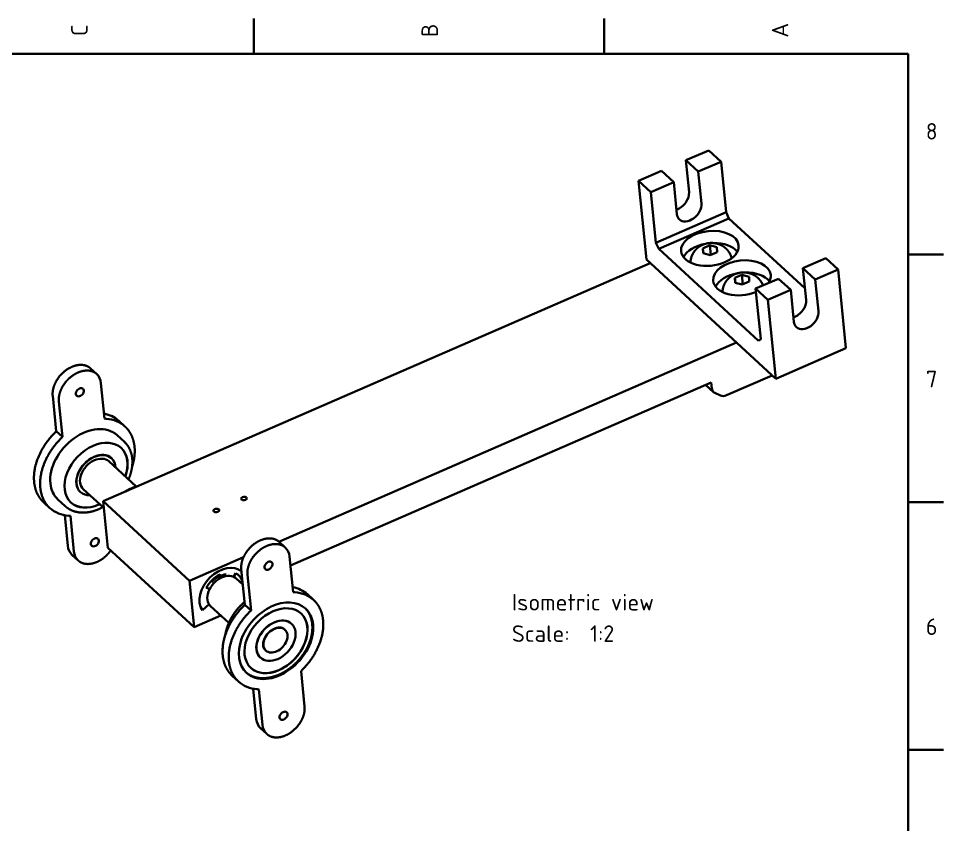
# Model space of a CAD drawing. Extents: x 0 to 594, y 0 to 420.
# Drawn here: x 395.6 to 591.5, y 246.6 to 417.5 of the extents above; entities that cross this region are included whole.
import ezdxf
from ezdxf.enums import TextEntityAlignment as Align

# ---------------------------------------------------------------- set-up
doc = ezdxf.new("R2010")
doc.units = 0
doc.layers.get('0').update_dxf_attribs({"lineweight": 13})
doc.styles.get("Standard").update_dxf_attribs({"font": 'isocp.shx'})

# ---------------------------------------------------------------- blocks, each defined once
blk = doc.blocks.new('BLOCK1019')
at = {"color": 7, "lineweight": 18, "width": 0.815847}
blk.add_text('C', height=3.5, rotation=90, dxfattribs=at).set_placement((410.223755, 413.776215), (410.223755, 416.223755), align=Align.FIT)
blk = doc.blocks.new('BLOCK1021')
at = {"color": 7, "lineweight": 18, "width": 0.933329}
blk.add_text('B', height=3.5, rotation=90, dxfattribs=at).set_placement((484.423767, 413.600006), (484.423767, 416.399994), align=Align.FIT)
blk = doc.blocks.new('BLOCK1023')
at = {"color": 7, "lineweight": 18, "width": 1.110901}
blk.add_text('A', height=3.5, rotation=90, dxfattribs=at).set_placement((558.623779, 413.426208), (558.623779, 416.573761), align=Align.FIT)
blk = doc.blocks.new('BLOCK1029')
at = {"color": 7, "lineweight": 18, "width": 0.863849}
blk.add_text('6', height=3.5, dxfattribs=at).set_placement((587.776245, 286.826233), (590.223816, 286.826233), align=Align.FIT)
blk = doc.blocks.new('BLOCK1033')
at = {"color": 7, "lineweight": 18, "width": 0.863849}
blk.add_text('7', height=3.5, dxfattribs=at).set_placement((587.776245, 339.326233), (590.223816, 339.326233), align=Align.FIT)
blk = doc.blocks.new('BLOCK1037')
at = {"color": 7, "lineweight": 18, "width": 0.863849}
blk.add_text('8', height=3.5, dxfattribs=at).set_placement((587.776245, 391.826233), (590.223816, 391.826233), align=Align.FIT)
blk = doc.blocks.new('BLOCK1097')
at = {"color": 7, "lineweight": 18}
for s, width, p, p2 in [('Isometric view', 0.802014, (20, -23.904896), (80.151047, -23.904896)), ('Scale:', 0.825348, (20, -37.200001), (44.485313, -37.200001)), ('  1:2', 0.636584, (44.485313, -37.200001), (63.370628, -37.200001))]:
    blk.add_text(s, height=7, dxfattribs=dict(at, width=width)).set_placement(p, p2, align=Align.FIT)
blk = doc.blocks.new('BLOCK1098')
at = {"color": 7, "lineweight": 35}
for p, q in [((103.37, 171.17), (93.69, 166.95)), ((108.59, 166.37), (103.37, 171.17)), ((98.91, 162.15), (93.69, 166.95)), ((93.69, 166.95), (95.04, 153.44)), ((98.91, 162.15), (108.59, 166.37)), ((108.59, 166.37), (110.74, 144.9)), ((83.33, 162.44), (73.65, 158.22)), ((88.55, 157.63), (83.33, 162.44)), ((98.91, 162.15), (100.26, 148.63)), ((78.87, 153.41), (73.65, 158.22)), ((76.99, 124.83), (73.65, 158.22)), ((78.87, 153.41), (88.55, 157.63)), ((88.55, 157.63), (89.9, 144.12)), ((78.87, 153.41), (81.02, 131.95)), ((81.02, 131.95), (110.74, 144.9)), ((82.22, 129.4), (111.94, 142.35)), ((110.74, 144.9), (111.94, 142.35)), ((144.15, 112.7), (111.94, 142.35)), ((81.02, 131.95), (82.22, 129.4)), ((124.52, 90.46), (82.22, 129.4)), ((103.85, 130.91), (100.91, 129.63)), ((100.91, 129.63), (101.01, 127.55)), ((100.91, 129.63), (101.12, 127.52)), ((106.89, 130.11), (103.85, 130.91)), ((103.85, 130.91), (104.26, 126.84)), ((106.99, 128.03), (106.89, 130.11)), ((101.01, 127.55), (104.04, 126.75)), ((104.04, 126.75), (106.99, 128.03)), ((143.29, 121.29), (152.97, 125.51)), ((158.19, 120.7), (152.97, 125.51)), ((78.56, 123.39), (-153.18, 22.38)), ((76.99, 124.83), (131.82, 74.36)), ((117.43, 118.41), (114.49, 117.13)), ((120.47, 117.61), (117.43, 118.41)), ((117.43, 118.41), (117.84, 114.34)), ((120.56, 115.53), (120.47, 117.61)), ((148.51, 116.48), (143.29, 121.29)), ((143.29, 121.29), (144.65, 107.77)), ((158.19, 120.7), (148.51, 116.48)), ((158.19, 120.7), (161.54, 87.31)), ((114.49, 117.13), (114.58, 115.05)), ((114.49, 117.13), (114.7, 115.02)), ((114.58, 115.05), (117.62, 114.25)), ((117.62, 114.25), (120.56, 115.53)), ((123.25, 112.55), (132.93, 116.77)), ((138.16, 111.97), (132.93, 116.77)), ((149.87, 102.97), (148.51, 116.48)), ((128.48, 107.75), (123.25, 112.55)), ((125.4, 91.09), (123.25, 112.55)), ((138.16, 111.97), (128.48, 107.75)), ((138.16, 111.97), (139.51, 98.45)), ((128.48, 107.75), (131.82, 74.36)), ((125.4, 91.09), (124.52, 90.46)), ((115.11, 89.74), (-78.69, 5.27)), ((161.54, 87.31), (131.82, 74.36)), ((-158.51, 78.75), (-155.9, 76.34)), ((130.28, 75.78), (110.92, 67.34)), ((-154.09, 72.5), (-152.58, 57.43)), ((104.47, 72.82), (-73.81, -4.88)), ((105.42, 68.7), (102.08, 71.78)), ((104.74, 70.17), (104.47, 72.82)), ((-173.02, 52.06), (-174.53, 67.13)), ((108.42, 67.22), (105.96, 68.35)), ((-170.41, 49.66), (-171.92, 64.73)), ((-152.58, 57.43), (-151.89, 57.38)), ((-146.52, 56.51), (-143.91, 54.11)), ((-173.65, 51.44), (-173.02, 52.06)), ((-173.02, 52.06), (-170.41, 49.66)), ((-171.04, 49.03), (-170.41, 49.66)), ((-147.29, 50.43), (-144.16, 47.55)), ((-150.75, 39.34), (-139.14, 28.66)), ((-149.56, 40.63), (-149.62, 40.68)), ((-161.59, 27.57), (-152.9, 19.57)), ((-162.77, 26.28), (-162.82, 26.33)), ((-178.35, 21.93), (-175.74, 19.53)), ((-172.35, 23.21), (-169.22, 20.32)), ((-116.63, -11.27), (-153.18, 22.38)), ((-151.21, 2.66), (-153.18, 22.38)), ((-168.17, 3.54), (-169.46, 16.47)), ((-167.06, 16.2), (-167.76, 16.26)), ((-165.55, 1.13), (-167.06, 16.2)), ((-76, 2.8), (-78.61, 5.2)), ((-114.66, -30.98), (-151.21, 2.66)), ((-166.36, -0.3), (-163.75, -2.7)), ((-93.67, -1.26), (-116.63, -11.27)), ((-72.69, -16.11), (-74.2, -1.04)), ((-94.64, -6.41), (-93.13, -21.48)), ((-114.66, -30.98), (-116.63, -11.27)), ((-103.39, -10.13), (-103.66, -8.58)), ((-97.94, -9.59), (-96.94, -8.14)), ((-96.78, -10.34), (-93.99, -12.91)), ((-92.03, -8.81), (-90.52, -23.88)), ((-107.98, -14.71), (-109.46, -14.35)), ((-71.99, -16.16), (-72.69, -16.11)), ((-64.02, -19.43), (-66.63, -17.03)), ((-111.12, -23.73), (-111.8, -23.11)), ((-108.31, -21.27), (-111.12, -23.73)), ((-107.62, -22.11), (-99.94, -29.18)), ((-93.13, -21.48), (-93.76, -22.11)), ((-90.52, -23.88), (-93.13, -21.48)), ((-103.34, -26.05), (-114.66, -30.98)), ((-90.52, -23.88), (-91.15, -24.51)), ((-73.33, -29.55), (-73.38, -29.5)), ((-76.39, -31.83), (-76.13, -32.07)), ((-84.52, -40.66), (-84.25, -40.9)), ((-86.53, -43.9), (-86.59, -43.85)), ((-69.34, -49.57), (-68.71, -48.94)), ((-67.83, -64.64), (-69.34, -49.57)), ((-95.84, -54.01), (-98.45, -51.61)), ((-89.57, -57.07), (-88.27, -70)), ((-87.87, -57.29), (-87.17, -57.34)), ((-87.17, -57.34), (-85.66, -72.41)), ((-83.86, -76.25), (-86.47, -73.84))]:
    blk.add_line(p, q, dxfattribs=at)
blk.add_arc((-163.52, 38.85), 21.54, 293.5841, 298.4303, dxfattribs=at)
for centre, major_axis, ratio, start_param, end_param in [((89.86, 151.18), (-4.13, -4.49), 0.704476, 0.887682, 2.58182), ((95.08, 146.37), (-4.13, -4.49), 0.704476, 6.283073, 8.865005), ((95.08, 146.37), (-4.13, -4.49), 0.704476, 5.723412, 6.283073), ((103.87, 129.62), (-12.19, -1.22), 0.601406, 3.141594, 6.283186), ((104.39, 124.46), (-12.19, -1.22), 0.601406, 4.844943, 5.922999), ((104.39, 124.46), (-12.19, -1.22), 0.601406, 3.501779, 4.579753), ((103.87, 129.62), (-12.19, -1.22), 0.601406, 2.062013, 3.141594), ((103.87, 129.62), (-12.19, -1.22), 0.601406, 0.000001, 2.062013), ((104.39, 124.46), (-8.71, -0.87), 0.601406, 3.148626, 3.270644), ((104.39, 124.46), (-8.71, -0.87), 0.601406, 6.154133, 6.276152), ((117.45, 117.13), (-12.19, -1.22), 0.601406, 3.141594, 6.283186), ((117.96, 111.96), (-12.19, -1.22), 0.601406, 4.844943, 5.922999), ((117.96, 111.96), (-12.19, -1.22), 0.601406, 3.501779, 4.579754), ((117.45, 117.13), (-12.19, -1.22), 0.601406, 2.673544, 3.141594), ((117.45, 117.13), (-12.19, -1.22), 0.601406, 0.000001, 2.020403), ((117.96, 111.96), (-8.71, -0.87), 0.601406, 6.154133, 6.276152), ((139.47, 105.52), (4.13, 4.49), 0.704476, 4.029275, 5.723412), ((144.69, 100.71), (-4.13, -4.49), 0.704476, 6.283073, 8.865005), ((144.69, 100.71), (-4.13, -4.49), 0.704476, 5.723412, 6.283073), ((-162.99, 68.63), (-7.1, -7.71), 0.705092, 2.581219, 3.141446), ((-163.01, 68.62), (1.35, 1.47), 0.704476, 1.011046, 3.14148), ((-163.01, 68.62), (1.35, 1.47), 0.704476, 3.14148, 6.283073), ((-163.01, 68.62), (1.35, 1.47), 0.704476, 6.283073, 7.294231), ((108.13, 71.65), (2.71, 2.94), 0.704476, 2.58182, 3.14148), ((108.13, 71.65), (2.71, 2.94), 0.704476, 3.14148, 3.367218), ((110.6, 70.52), (2.71, 2.94), 0.704476, 3.367218, 4.152616), ((-162.43, 39.19), (-15.89, -17.33), 0.70451, 3.140251, 3.555882), ((-159.87, 36.71), (-15.94, -17.42), 0.703185, 3.139471, 3.648521), ((-159.82, 36.82), (12.53, 13.61), 0.704476, 0.00003, 2.581842), ((-156.17, 33.45), (10.63, 11.55), 0.704476, 6.283165, 7.294209), ((-156.17, 33.45), (10.63, 11.55), 0.704476, 1.011023, 3.141608), ((-156.22, 33.5), (10.63, 11.55), 0.704476, 5.247055, 6.280184), ((-156.17, 33.45), (10.63, 11.55), 0.704476, 5.247055, 6.283165), ((-156.22, 33.5), (-6.6, -7.17), 0.704476, 4.152617, 6.283073), ((-156.17, 33.45), (-6.6, -7.17), 0.704476, 4.152617, 6.283073), ((-156.17, 33.45), (-5.42, -5.89), 0.704476, 3.141622, 6.283215), ((-156.22, 33.5), (6.6, 7.17), 0.704476, 6.283073, 7.294209), ((-156.17, 33.45), (6.6, 7.17), 0.704476, 6.283073, 7.294209), ((-156.17, 33.45), (6.6, 7.17), 0.704476, 5.674696, 6.283073), ((-159.82, 36.82), (12.53, 13.61), 0.704476, 2.581842, 3.141623), ((-140.14, 18.7), (7.92, 8.61), 0.704476, 0.745572, 1.276474), ((-156.17, 33.45), (-6.6, -7.16), 0.704742, 0.000143, 0.609016), ((-93.51, 23.6), (-1.24, -0.12), 0.601406, 5.203606, 6.283186), ((-93.51, 23.6), (-1.24, -0.12), 0.601406, 0.000001, 3.141594), ((-93.51, 23.6), (-1.24, -0.12), 0.601406, 3.141594, 5.203606), ((-156.22, 33.51), (-10.63, -11.55), 0.704439, 0.003357, 1.010848), ((-156.17, 33.46), (-10.63, -11.55), 0.70444, 6.283126, 7.294038), ((-156.22, 33.5), (10.63, 11.55), 0.704476, 4.152616, 4.177722), ((-156.17, 33.45), (10.63, 11.55), 0.704476, 4.152616, 4.177722), ((-159.77, 36.93), (-15.94, -17.42), 0.703185, 6.281064, 6.790113), ((-105.19, 18.51), (-1.24, -0.12), 0.601406, 3.141594, 6.283186), ((-105.19, 18.51), (-1.24, -0.12), 0.601406, 0.000001, 2.062013), ((-105.19, 18.51), (-1.24, -0.12), 0.601406, 2.062013, 3.141594), ((-156.64, 5.02), (1.35, 1.47), 0.704476, 1.011046, 3.14148), ((-156.64, 5.02), (1.35, 1.47), 0.704476, 3.14148, 6.283073), ((-156.64, 5.02), (1.35, 1.47), 0.704476, 6.283073, 7.294231), ((-159.26, 7.41), (-7.1, -7.71), 0.705092, 5.722812, 6.283038), ((-156.65, 5.01), (-7.1, -7.71), 0.705092, 5.722812, 6.283038), ((-83.1, -4.91), (-7.1, -7.71), 0.705092, 2.581197, 3.141446), ((-83.11, -4.92), (-1.35, -1.47), 0.704476, 4.152616, 6.283073), ((-83.11, -4.92), (-1.35, -1.47), 0.704476, 6.283073, 9.424665), ((-83.11, -4.92), (-1.35, -1.47), 0.704476, 3.14148, 4.152616), ((-102.38, -16.05), (7.92, 8.61), 0.704476, 0.013714, 2.991972), ((-102.2, -16.22), (-5.42, -5.89), 0.704476, 3.141622, 6.283215), ((-102.38, -16.05), (6.57, 7.14), 0.704476, 1.07211, 1.944774), ((-102.91, -15.57), (-5.42, -5.89), 0.704476, 3.77737, 4.745086), ((-102.91, -15.57), (-5.42, -5.89), 0.704476, 3.141622, 3.217287), ((-102.91, -15.57), (5.42, 5.89), 0.704476, 0.00003, 0.075694), ((-102.91, -15.57), (-5.42, -5.89), 0.704476, 3.056487, 3.141622), ((-102.91, -15.57), (5.42, 5.89), 0.704476, 6.198079, 6.283216), ((-102.38, -16.05), (6.57, 7.14), 0.704476, 6.283154, 6.48263), ((-102.38, -16.05), (6.57, 7.14), 0.704476, 5.682135, 6.283154), ((-82.54, -34.35), (-15.89, -17.33), 0.70451, 3.140251, 3.555854), ((-79.98, -36.83), (-15.94, -17.42), 0.703184, 3.139471, 3.648498), ((-102.91, -15.57), (-5.42, -5.89), 0.704476, 6.258504, 6.283215), ((-102.91, -15.57), (5.42, 5.89), 0.704476, 3.116935, 3.141623), ((-102.91, -15.57), (-5.42, -5.89), 0.704476, 0.00003, 0.085107), ((-102.91, -15.57), (5.42, 5.89), 0.704476, 3.141623, 3.2267), ((-79.93, -36.72), (-12.53, -13.61), 0.704476, 3.141623, 6.283216), ((-79.93, -36.72), (10.63, 11.55), 0.704476, 6.283165, 7.294209), ((-79.93, -36.72), (-12.53, -13.61), 0.704476, 2.58182, 3.141623), ((-79.93, -36.72), (10.63, 11.55), 0.704476, 1.011023, 3.141608), ((-79.98, -36.68), (10.63, 11.55), 0.704476, 4.152616, 6.280184), ((-79.93, -36.72), (10.63, 11.55), 0.704476, 4.152616, 6.283165), ((-79.93, -36.72), (-12.53, -13.61), 0.704476, 0.00003, 2.58182), ((-79.98, -36.68), (-6.6, -7.17), 0.704476, 4.152617, 6.283073), ((-79.93, -36.72), (-6.6, -7.17), 0.704476, 4.152617, 6.283073), ((-80.19, -36.48), (-4.06, -4.41), 0.704476, 3.141473, 5.348166), ((-79.98, -36.68), (6.6, 7.17), 0.704476, 6.283073, 7.294209), ((-79.93, -36.72), (6.6, 7.17), 0.704476, 6.283073, 7.294209), ((-79.93, -36.72), (6.6, 7.17), 0.704476, 4.152616, 6.283073), ((-80.19, -36.48), (-4.06, -4.41), 0.704476, 6.283065, 9.424658), ((-80.19, -36.48), (-4.06, -4.41), 0.704476, 5.348166, 6.283065), ((-79.93, -36.72), (-6.6, -7.17), 0.704456, 6.283031, 7.294113), ((-79.98, -36.67), (-10.63, -11.55), 0.704439, 0.003357, 1.010848), ((-79.93, -36.72), (-10.63, -11.55), 0.70444, 6.283126, 7.294038), ((-79.88, -36.62), (-15.94, -17.42), 0.703184, 6.281064, 6.790091), ((-79.37, -66.13), (-7.1, -7.71), 0.705092, 5.722789, 6.283038), ((-76.75, -68.52), (-1.35, -1.47), 0.704476, 4.152616, 6.283073), ((-76.75, -68.52), (-1.35, -1.47), 0.704476, 6.283073, 9.424665), ((-76.75, -68.52), (-1.35, -1.47), 0.704476, 3.14148, 4.152616), ((-76.76, -68.53), (-7.1, -7.71), 0.705092, 5.722789, 6.283038)]:
    blk.add_ellipse(centre, major_axis=major_axis, ratio=ratio, start_param=start_param, end_param=end_param, dxfattribs=at)
for points, degree, knots in [([(103.69, 131.87), (103.56, 131.85), (103.3, 131.82), (102.88, 131.76), (102.5, 131.68), (102.17, 131.6), (101.94, 131.53), (101.74, 131.47), (101.55, 131.41), (101.35, 131.34), (101.15, 131.26), (100.95, 131.18), (100.76, 131.1), (100.56, 131), (100.37, 130.91), (100.2, 130.82), (100.04, 130.74), (99.89, 130.65), (99.75, 130.56), (99.61, 130.48), (99.47, 130.39), (99.34, 130.3), (99.2, 130.2), (99.05, 130.09), (98.93, 130), (98.83, 129.92), (98.76, 129.86), (98.69, 129.8), (98.62, 129.75), (98.55, 129.69), (98.48, 129.63), (98.42, 129.57), (98.35, 129.5), (98.27, 129.44), (98.2, 129.36), (98.12, 129.29), (98.04, 129.2), (97.95, 129.11), (97.85, 129.01), (97.76, 128.9), (97.68, 128.81), (97.61, 128.73), (97.55, 128.65), (97.49, 128.58), (97.43, 128.51), (97.37, 128.43), (97.32, 128.36), (97.26, 128.29), (97.21, 128.21), (97.16, 128.14), (97.1, 128.07), (97.05, 127.98), (96.99, 127.89), (96.93, 127.8), (96.87, 127.71), (96.81, 127.61), (96.76, 127.52), (96.71, 127.43), (96.65, 127.33), (96.6, 127.23), (96.55, 127.13), (96.5, 127.03), (96.45, 126.94), (96.41, 126.85), (96.37, 126.76), (96.33, 126.67), (96.29, 126.58), (96.25, 126.48), (96.21, 126.39), (96.18, 126.29), (96.14, 126.2), (96.11, 126.1), (96.07, 126.01), (96.04, 125.91), (96.01, 125.81), (95.98, 125.7), (95.94, 125.59), (95.91, 125.48), (95.89, 125.37), (95.86, 125.28), (95.85, 125.2), (95.83, 125.12), (95.81, 125.04), (95.79, 124.95), (95.77, 124.85), (95.75, 124.75), (95.74, 124.66), (95.72, 124.56), (95.71, 124.46), (95.7, 124.36), (95.69, 124.3), (95.68, 124.27)], 3, [0, 0, 0, 0, 0.402443, 0.777137, 1.271738, 1.567847, 1.79772, 2.005912, 2.202417, 2.387733, 2.624613, 2.845845, 3.055274, 3.254507, 3.495989, 3.679076, 3.854733, 4.024649, 4.189445, 4.358655, 4.52327, 4.683768, 4.840229, 5.03166, 5.217996, 5.311735, 5.405748, 5.497418, 5.589343, 5.679175, 5.769248, 5.857312, 5.945602, 6.052634, 6.15999, 6.264823, 6.369959, 6.512957, 6.654227, 6.793912, 6.931934, 7.026772, 7.121827, 7.215345, 7.309066, 7.401456, 7.494038, 7.5854, 7.676943, 7.762038, 7.847284, 7.957555, 8.068069, 8.177063, 8.286284, 8.394153, 8.502232, 8.609045, 8.716054, 8.828627, 8.941405, 9.052987, 9.164759, 9.262031, 9.359441, 9.456059, 9.552806, 9.655417, 9.758164, 9.860137, 9.962236, 10.063645, 10.165172, 10.266054, 10.367045, 10.484887, 10.602868, 10.72012, 10.837497, 10.919363, 11.001287, 11.083265, 11.165297, 11.263868, 11.362511, 11.461222, 11.559999, 11.658039, 11.756138, 11.854292, 11.952499, 11.952499, 11.952499, 11.952499]), ([(103.69, 131.87), (103.83, 131.88), (104.09, 131.9), (104.48, 131.91), (104.87, 131.91), (105.21, 131.89), (105.49, 131.87), (105.7, 131.84), (105.9, 131.82), (106.1, 131.79), (106.31, 131.75), (106.53, 131.7), (106.74, 131.66), (106.91, 131.61), (107.09, 131.57), (107.27, 131.51), (107.47, 131.45), (107.65, 131.39), (107.82, 131.33), (107.96, 131.27), (108.09, 131.22), (108.21, 131.17), (108.32, 131.12), (108.44, 131.06), (108.56, 131.01), (108.68, 130.95), (108.8, 130.89), (108.92, 130.82), (109.05, 130.75), (109.18, 130.68), (109.3, 130.6), (109.43, 130.53), (109.55, 130.45), (109.67, 130.37), (109.78, 130.29), (109.87, 130.23), (109.95, 130.17), (110.03, 130.11), (110.12, 130.04), (110.2, 129.97), (110.3, 129.9), (110.39, 129.82), (110.47, 129.75), (110.56, 129.67), (110.64, 129.59), (110.73, 129.51), (110.81, 129.44), (110.89, 129.36), (110.96, 129.28), (111.04, 129.21), (111.11, 129.13), (111.19, 129.05), (111.26, 128.97), (111.33, 128.89), (111.39, 128.81), (111.45, 128.75), (111.5, 128.68), (111.55, 128.62), (111.6, 128.55), (111.65, 128.49), (111.7, 128.42), (111.75, 128.36), (111.8, 128.29), (111.85, 128.22), (111.9, 128.14), (111.96, 128.06), (112.01, 127.97), (112.07, 127.89), (112.12, 127.8), (112.18, 127.71), (112.23, 127.62), (112.28, 127.54), (112.32, 127.45), (112.37, 127.37), (112.41, 127.29), (112.45, 127.22), (112.49, 127.14), (112.53, 127.06), (112.56, 126.98), (112.6, 126.9), (112.64, 126.82), (112.68, 126.73), (112.71, 126.64), (112.75, 126.55), (112.79, 126.46), (112.82, 126.37), (112.86, 126.27), (112.89, 126.18), (112.92, 126.09), (112.94, 126.03), (112.95, 126)], 3, [0, 0, 0, 0, 0.406283, 0.778059, 1.171617, 1.571621, 1.800045, 2.011769, 2.210023, 2.396477, 2.635397, 2.857929, 3.069378, 3.270748, 3.396639, 3.614448, 3.822537, 4.02277, 4.216178, 4.351386, 4.483762, 4.613512, 4.740411, 4.873706, 5.004226, 5.132568, 5.258857, 5.409326, 5.557214, 5.702746, 5.845839, 5.994799, 6.141419, 6.286103, 6.428989, 6.530508, 6.632294, 6.732142, 6.832241, 6.950537, 7.06917, 7.185489, 7.302121, 7.416752, 7.531672, 7.644759, 7.758114, 7.867005, 7.976132, 8.083809, 8.191707, 8.298287, 8.405073, 8.510612, 8.616343, 8.698404, 8.780578, 8.862859, 8.945245, 9.026309, 9.107472, 9.188733, 9.270087, 9.361554, 9.453136, 9.555738, 9.658476, 9.760449, 9.862549, 9.963958, 10.065484, 10.166362, 10.267349, 10.354755, 10.442239, 10.529797, 10.617428, 10.704222, 10.791084, 10.878011, 10.965, 11.065226, 11.163892, 11.26263, 11.361437, 11.460309, 11.55835, 11.656451, 11.754607, 11.852816, 11.852816, 11.852816, 11.852816]), ([(117.27, 119.37), (117.14, 119.36), (116.88, 119.33), (116.46, 119.26), (116.08, 119.18), (115.75, 119.1), (115.52, 119.03), (115.31, 118.97), (115.13, 118.91), (114.93, 118.84), (114.73, 118.77), (114.52, 118.68), (114.33, 118.6), (114.14, 118.51), (113.95, 118.42), (113.77, 118.32), (113.62, 118.24), (113.47, 118.15), (113.33, 118.07), (113.18, 117.98), (113.05, 117.89), (112.91, 117.8), (112.77, 117.7), (112.63, 117.6), (112.51, 117.5), (112.41, 117.42), (112.34, 117.37), (112.26, 117.31), (112.19, 117.25), (112.13, 117.19), (112.06, 117.13), (111.99, 117.07), (111.92, 117.01), (111.85, 116.94), (111.77, 116.86), (111.7, 116.79), (111.61, 116.71), (111.52, 116.61), (111.43, 116.51), (111.33, 116.41), (111.25, 116.31), (111.18, 116.23), (111.12, 116.16), (111.06, 116.08), (111.01, 116.01), (110.95, 115.94), (110.89, 115.86), (110.84, 115.79), (110.79, 115.72), (110.73, 115.65), (110.68, 115.57), (110.62, 115.48), (110.56, 115.39), (110.5, 115.3), (110.45, 115.21), (110.39, 115.12), (110.34, 115.02), (110.28, 114.93), (110.23, 114.83), (110.18, 114.74), (110.13, 114.64), (110.08, 114.54), (110.03, 114.44), (109.99, 114.35), (109.95, 114.26), (109.91, 114.17), (109.87, 114.08), (109.83, 113.99), (109.79, 113.89), (109.75, 113.8), (109.72, 113.7), (109.68, 113.61), (109.65, 113.51), (109.62, 113.41), (109.59, 113.31), (109.55, 113.21), (109.52, 113.09), (109.49, 112.98), (109.46, 112.88), (109.44, 112.79), (109.42, 112.71), (109.4, 112.63), (109.39, 112.54), (109.37, 112.45), (109.35, 112.35), (109.33, 112.26), (109.31, 112.16), (109.3, 112.06), (109.29, 111.96), (109.27, 111.87), (109.27, 111.8), (109.26, 111.77)], 3, [0, 0, 0, 0, 0.402443, 0.777137, 1.271738, 1.567847, 1.79772, 2.005912, 2.202417, 2.387733, 2.624613, 2.845845, 3.055274, 3.254507, 3.495989, 3.679076, 3.854733, 4.024649, 4.189445, 4.358655, 4.52327, 4.683768, 4.840229, 5.03166, 5.217996, 5.311735, 5.405748, 5.497418, 5.589343, 5.679175, 5.769248, 5.857312, 5.945602, 6.052634, 6.15999, 6.264823, 6.369959, 6.512957, 6.654227, 6.793912, 6.931934, 7.026772, 7.121827, 7.215345, 7.309066, 7.401456, 7.494038, 7.5854, 7.676943, 7.762038, 7.847284, 7.957555, 8.068069, 8.177063, 8.286284, 8.394153, 8.502232, 8.609045, 8.716054, 8.828627, 8.941405, 9.052987, 9.164759, 9.262031, 9.359441, 9.456059, 9.552806, 9.655417, 9.758164, 9.860137, 9.962236, 10.063645, 10.165172, 10.266054, 10.367045, 10.484887, 10.602868, 10.72012, 10.837497, 10.919363, 11.001287, 11.083265, 11.165297, 11.263868, 11.362511, 11.461222, 11.559999, 11.658039, 11.756138, 11.854292, 11.952499, 11.952499, 11.952499, 11.952499]), ([(117.27, 119.37), (117.41, 119.38), (117.67, 119.4), (118.06, 119.41), (118.45, 119.41), (118.79, 119.39), (119.07, 119.37), (119.28, 119.35), (119.48, 119.32), (119.69, 119.29), (119.9, 119.25), (120.12, 119.2), (120.33, 119.16), (120.5, 119.11), (120.68, 119.07), (120.86, 119.01), (121.06, 118.95), (121.25, 118.88), (121.41, 118.82), (121.55, 118.77), (121.68, 118.72), (121.8, 118.67), (121.92, 118.61), (122.03, 118.56), (122.15, 118.5), (122.27, 118.45), (122.39, 118.38), (122.52, 118.32), (122.65, 118.24), (122.77, 118.17), (122.9, 118.09), (123.02, 118.02), (123.15, 117.94), (123.27, 117.86), (123.37, 117.78), (123.46, 117.72), (123.54, 117.66), (123.63, 117.6), (123.71, 117.53), (123.8, 117.46), (123.89, 117.38), (123.98, 117.31), (124.07, 117.23), (124.16, 117.15), (124.24, 117.08), (124.32, 117), (124.41, 116.92), (124.48, 116.84), (124.56, 116.77), (124.64, 116.69), (124.71, 116.61), (124.78, 116.53), (124.85, 116.45), (124.92, 116.37), (124.98, 116.3), (125.04, 116.23), (125.09, 116.16), (125.14, 116.1), (125.19, 116.04), (125.24, 115.97), (125.29, 115.9), (125.34, 115.84), (125.39, 115.77), (125.44, 115.69), (125.5, 115.61), (125.55, 115.53), (125.61, 115.44), (125.67, 115.36), (125.72, 115.27), (125.77, 115.18), (125.82, 115.09), (125.87, 115.01), (125.92, 114.92), (125.96, 114.84), (126, 114.77), (126.04, 114.69), (126.08, 114.61), (126.12, 114.53), (126.16, 114.45), (126.19, 114.37), (126.23, 114.28), (126.27, 114.19), (126.31, 114.1), (126.35, 114.01), (126.37, 113.95), (126.38, 113.92)], 3, [0, 0, 0, 0, 0.40836, 0.782217, 1.178259, 1.57673, 1.805968, 2.018426, 2.217314, 2.405045, 2.646607, 2.86977, 3.082018, 3.279184, 3.406765, 3.630762, 3.839356, 4.040478, 4.229039, 4.364721, 4.497563, 4.62769, 4.755499, 4.889775, 5.020747, 5.149501, 5.277419, 5.430851, 5.579215, 5.72513, 5.86936, 6.019419, 6.166524, 6.312737, 6.447703, 6.549871, 6.651813, 6.752246, 6.854332, 6.975769, 7.094508, 7.211597, 7.328374, 7.443764, 7.558837, 7.6728, 7.785489, 7.895097, 8.004405, 8.112792, 8.220885, 8.328168, 8.435145, 8.542731, 8.64064, 8.723186, 8.805852, 8.88872, 8.971057, 9.052602, 9.134252, 9.215998, 9.299772, 9.39327, 9.487632, 9.59253, 9.695515, 9.798152, 9.900517, 10.002585, 10.104381, 10.207122, 10.302027, 10.389947, 10.47795, 10.566117, 10.653802, 10.741107, 10.828483, 10.915923, 11.007598, 11.109342, 11.208581, 11.307903, 11.407394, 11.407394, 11.407394, 11.407394]), ([(-174.53, 67.13), (-174.65, 68.26), (-174.55, 69.44), (-174.27, 70.64), (-173.32, 73.16), (-171.72, 75.44), (-170.71, 76.56), (-168.68, 78.3), (-166.38, 79.49), (-165.32, 79.88), (-163.35, 80.34), (-161.45, 80.22), (-160.62, 80.03), (-159.69, 79.65), (-158.89, 79.07), (-158.76, 78.97), (-158.63, 78.86), (-158.51, 78.75)], 5, [0, 0, 0, 0, 0, 0, 9.115413, 9.115413, 9.115413, 19.668876, 19.668876, 19.668876, 27.959556, 27.959556, 27.959556, 35.02412, 35.02412, 35.02412, 36.503406, 36.503406, 36.503406, 36.503406, 36.503406, 36.503406]), ([(-171.92, 64.73), (-172.04, 65.85), (-171.94, 67.04), (-171.66, 68.24), (-170.71, 70.76), (-169.11, 73.04), (-168.1, 74.16), (-166.07, 75.9), (-163.77, 77.08), (-162.71, 77.48), (-160.74, 77.93), (-158.84, 77.82), (-158.01, 77.63), (-157.08, 77.24), (-156.28, 76.67), (-156.15, 76.57), (-156.02, 76.46), (-155.9, 76.34)], 5, [0, 0, 0, 0, 0, 0, 9.115413, 9.115413, 9.115413, 19.668876, 19.668876, 19.668876, 27.959556, 27.959556, 27.959556, 35.02412, 35.02412, 35.02412, 36.503406, 36.503406, 36.503406, 36.503406, 36.503406, 36.503406]), ([(-178.35, 21.93), (-179.51, 23.01), (-180.5, 24.28), (-181.27, 25.72), (-182.47, 29.14), (-182.64, 32.99), (-182.43, 35.13), (-181.38, 39.96), (-179.12, 44.62), (-177.55, 47.09), (-175.71, 49.38), (-173.65, 51.44)], 5, [0, 0, 0, 0, 0, 0, 13.978229, 13.978229, 13.978229, 30.567806, 30.567806, 30.567806, 51.409129, 51.409129, 51.409129, 51.409129, 51.409129, 51.409129]), ([(-143.91, 54.11), (-142.69, 52.98), (-141.66, 51.64), (-140.88, 50.12), (-139.76, 46.69), (-139.65, 42.89), (-139.85, 40.89), (-140.28, 38.88), (-140.92, 36.9)], 5, [0, 0, 0, 0, 0, 0, 14.651566, 14.651566, 14.651566, 30.196546, 30.196546, 30.196546, 30.196546, 30.196546, 30.196546]), ([(-175.74, 19.53), (-176.9, 20.6), (-177.89, 21.87), (-178.66, 23.31), (-179.86, 26.74), (-180.03, 30.58), (-179.82, 32.72), (-178.77, 37.56), (-176.51, 42.22), (-174.94, 44.69), (-173.1, 46.98), (-171.04, 49.03)], 5, [0, 0, 0, 0, 0, 0, 13.978229, 13.978229, 13.978229, 30.567806, 30.567806, 30.567806, 51.409129, 51.409129, 51.409129, 51.409129, 51.409129, 51.409129]), ([(-142.42, 31.68), (-142.38, 31.77), (-142.3, 31.96), (-142.19, 32.24), (-142.08, 32.52), (-141.97, 32.8), (-141.87, 33.08), (-141.77, 33.35), (-141.68, 33.63), (-141.59, 33.9), (-141.51, 34.17), (-141.43, 34.45), (-141.36, 34.72), (-141.29, 35), (-141.22, 35.27), (-141.16, 35.55), (-141.1, 35.83), (-141.05, 36.1), (-141, 36.38), (-140.95, 36.66), (-140.91, 36.93), (-140.88, 37.21), (-140.85, 37.49), (-140.82, 37.78), (-140.8, 38.07), (-140.78, 38.36), (-140.77, 38.63), (-140.77, 38.88), (-140.76, 39.13), (-140.77, 39.38), (-140.77, 39.64), (-140.79, 39.9), (-140.8, 40.16), (-140.83, 40.42), (-140.85, 40.68), (-140.88, 40.94), (-140.92, 41.19), (-140.96, 41.46), (-141.01, 41.72), (-141.06, 41.97), (-141.11, 42.19), (-141.16, 42.39), (-141.22, 42.6), (-141.27, 42.8), (-141.34, 43), (-141.4, 43.2), (-141.47, 43.4), (-141.54, 43.6), (-141.62, 43.8), (-141.7, 44), (-141.79, 44.21), (-141.89, 44.44), (-142.01, 44.68), (-142.14, 44.93), (-142.27, 45.16), (-142.4, 45.4), (-142.54, 45.62), (-142.69, 45.84), (-142.83, 46.04), (-142.97, 46.23), (-143.1, 46.4), (-143.24, 46.57), (-143.39, 46.75), (-143.56, 46.94), (-143.75, 47.15), (-143.95, 47.35), (-144.09, 47.48), (-144.16, 47.55)], 3, [0, 0, 0, 0, 0.304558, 0.608117, 0.910538, 1.212666, 1.508685, 1.79848, 2.087209, 2.374816, 2.661223, 2.946511, 3.230546, 3.513423, 3.796531, 4.082038, 4.365686, 4.648036, 4.92903, 5.208755, 5.487102, 5.764154, 6.0476, 6.342247, 6.633221, 6.927699, 7.190043, 7.44098, 7.690776, 7.939434, 8.196311, 8.461693, 8.724269, 8.985568, 9.245609, 9.504409, 9.762027, 10.018379, 10.325142, 10.557596, 10.771649, 10.984947, 11.197444, 11.409222, 11.620228, 11.830553, 12.040137, 12.252817, 12.466076, 12.678574, 12.890383, 13.15494, 13.431878, 13.706665, 13.981275, 14.24635, 14.510402, 14.773916, 15.040071, 15.255684, 15.470324, 15.684749, 15.898905, 16.180186, 16.464189, 16.74792, 17.031548, 17.031548, 17.031548, 17.031548]), ([(-154.9, 19.11), (-154.99, 19.07), (-155.16, 18.99), (-155.43, 18.88), (-155.7, 18.78), (-155.97, 18.68), (-156.24, 18.58), (-156.5, 18.49), (-156.77, 18.4), (-157.04, 18.31), (-157.31, 18.23), (-157.58, 18.16), (-157.85, 18.09), (-158.12, 18.02), (-158.39, 17.96), (-158.66, 17.9), (-158.92, 17.85), (-159.22, 17.8), (-159.55, 17.75), (-159.91, 17.7), (-160.26, 17.66), (-160.61, 17.63), (-160.96, 17.61), (-161.28, 17.59), (-161.56, 17.59), (-161.82, 17.59), (-162.08, 17.59), (-162.34, 17.6), (-162.59, 17.62), (-162.84, 17.64), (-163.1, 17.66), (-163.35, 17.69), (-163.59, 17.72), (-163.84, 17.76), (-164.08, 17.81), (-164.33, 17.86), (-164.57, 17.91), (-164.81, 17.97), (-165.04, 18.03), (-165.27, 18.1), (-165.5, 18.17), (-165.7, 18.24), (-165.89, 18.3), (-166.06, 18.37), (-166.23, 18.44), (-166.4, 18.51), (-166.57, 18.58), (-166.73, 18.66), (-166.89, 18.73), (-167.05, 18.81), (-167.21, 18.89), (-167.35, 18.97), (-167.5, 19.06), (-167.68, 19.17), (-167.9, 19.3), (-168.16, 19.47), (-168.4, 19.65), (-168.61, 19.81), (-168.79, 19.95), (-168.94, 20.07), (-169.08, 20.2), (-169.17, 20.28), (-169.22, 20.32)], 3, [0, 0, 0, 0, 0.290207, 0.579288, 0.867242, 1.153932, 1.439498, 1.72376, 2.006828, 2.288657, 2.569239, 2.848557, 3.126642, 3.403332, 3.678828, 3.95291, 4.225784, 4.49723, 4.861035, 5.222453, 5.575928, 5.927132, 6.276064, 6.622764, 6.882718, 7.141439, 7.398925, 7.655193, 7.910263, 8.164155, 8.416889, 8.668498, 8.919055, 9.168537, 9.417041, 9.664367, 9.91085, 10.15622, 10.400796, 10.644332, 10.874219, 11.103244, 11.287581, 11.471401, 11.654875, 11.837871, 12.020552, 12.202798, 12.384749, 12.566309, 12.734273, 12.90194, 13.069329, 13.236458, 13.541909, 13.846674, 14.151058, 14.455003, 14.643419, 14.831745, 15.02001, 15.208244, 15.208244, 15.208244, 15.208244]), ([(-78.61, 5.2), (-79.06, 5.61), (-79.56, 5.96), (-80.11, 6.23), (-81.42, 6.66), (-82.86, 6.75), (-83.66, 6.69), (-85.74, 6.29), (-87.77, 5.34), (-88.94, 4.59), (-91.16, 2.75), (-92.89, 0.42), (-93.62, -0.87), (-94.37, -2.79), (-94.66, -4.73), (-94.7, -5.3), (-94.69, -5.86), (-94.64, -6.41)], 5, [0, 0, 0, 0, 0, 0, 5.273539, 5.273539, 5.273539, 11.634325, 11.634325, 11.634325, 21.553675, 21.553675, 21.553675, 32.062152, 32.062152, 32.062152, 36.505267, 36.505267, 36.505267, 36.505267, 36.505267, 36.505267]), ([(-76, 2.8), (-76.45, 3.21), (-76.95, 3.55), (-77.5, 3.82), (-78.8, 4.26), (-80.24, 4.34), (-81.05, 4.28), (-83.13, 3.89), (-85.16, 2.94), (-86.33, 2.18), (-88.55, 0.34), (-90.28, -1.98), (-91.01, -3.27), (-91.76, -5.2), (-92.05, -7.13), (-92.09, -7.7), (-92.08, -8.26), (-92.03, -8.81)], 5, [0, 0, 0, 0, 0, 0, 5.273539, 5.273539, 5.273539, 11.634325, 11.634325, 11.634325, 21.553675, 21.553675, 21.553675, 32.062152, 32.062152, 32.062152, 36.505267, 36.505267, 36.505267, 36.505267, 36.505267, 36.505267]), ([(-149.97, 1.53), (-150.75, 0.43), (-151.65, -0.59), (-152.67, -1.5), (-154.69, -2.94), (-156.9, -3.82), (-157.94, -4.1), (-159.68, -4.31), (-161.31, -4.05), (-161.94, -3.86), (-162.7, -3.51), (-163.36, -3.04), (-163.49, -2.93), (-163.62, -2.82), (-163.75, -2.7)], 5, [0, 0, 0, 0, 0, 0, 9.604853, 9.604853, 9.604853, 17.640416, 17.640416, 17.640416, 23.208901, 23.208901, 23.208901, 24.714849, 24.714849, 24.714849, 24.714849, 24.714849, 24.714849]), ([(-68.71, -48.94), (-66.49, -46.72), (-64.53, -44.24), (-62.88, -41.55), (-60.7, -36.7), (-59.83, -31.72), (-59.72, -29.65), (-60.04, -26.06), (-61.28, -22.87), (-62.02, -21.57), (-62.94, -20.42), (-64.02, -19.43)], 5, [0, 0, 0, 0, 0, 0, 22.447215, 22.447215, 22.447215, 38.547741, 38.547741, 38.547741, 51.406728, 51.406728, 51.406728, 51.406728, 51.406728, 51.406728]), ([(-93.76, -22.11), (-95.98, -24.32), (-97.94, -26.8), (-99.59, -29.49), (-101.77, -34.35), (-102.64, -39.33), (-102.75, -41.39), (-102.43, -44.99), (-101.19, -48.17), (-100.45, -49.47), (-99.53, -50.62), (-98.45, -51.61)], 5, [0, 0, 0, 0, 0, 0, 22.447215, 22.447215, 22.447215, 38.547741, 38.547741, 38.547741, 51.406728, 51.406728, 51.406728, 51.406728, 51.406728, 51.406728]), ([(-101.45, -34.4), (-101.43, -34.31), (-101.41, -34.13), (-101.36, -33.86), (-101.31, -33.59), (-101.26, -33.31), (-101.2, -33.04), (-101.14, -32.77), (-101.08, -32.49), (-101.01, -32.22), (-100.93, -31.95), (-100.85, -31.67), (-100.77, -31.4), (-100.68, -31.13), (-100.59, -30.85), (-100.5, -30.58), (-100.4, -30.31), (-100.29, -30.04), (-100.19, -29.76), (-100.07, -29.49), (-99.96, -29.22), (-99.84, -28.95), (-99.72, -28.68), (-99.59, -28.41), (-99.46, -28.15), (-99.32, -27.88), (-99.18, -27.61), (-99.04, -27.35), (-98.89, -27.09), (-98.74, -26.82), (-98.59, -26.56), (-98.43, -26.3), (-98.27, -26.05), (-98.11, -25.79), (-97.94, -25.53), (-97.77, -25.28), (-97.59, -25.03), (-97.42, -24.78), (-97.24, -24.53), (-97.05, -24.29), (-96.86, -24.04), (-96.67, -23.8), (-96.48, -23.56), (-96.28, -23.32), (-96.08, -23.09), (-95.88, -22.86), (-95.68, -22.63), (-95.47, -22.4), (-95.26, -22.17), (-95.05, -21.95), (-94.83, -21.73), (-94.61, -21.51), (-94.39, -21.3), (-94.17, -21.08), (-93.94, -20.87), (-93.72, -20.67), (-93.49, -20.46), (-93.33, -20.33), (-93.25, -20.26)], 3, [0, 0, 0, 0, 0.273642, 0.548547, 0.824749, 1.102188, 1.38093, 1.660871, 1.942022, 2.224395, 2.507939, 2.792673, 3.078604, 3.365648, 3.653856, 3.943139, 4.233522, 4.524923, 4.817395, 5.110846, 5.405316, 5.70071, 5.997071, 6.294307, 6.592431, 6.891349, 7.19111, 7.491625, 7.792913, 8.094885, 8.397563, 8.700861, 9.004785, 9.309251, 9.614276, 9.919782, 10.22577, 10.532166, 10.838966, 11.146102, 11.453561, 11.761278, 12.069239, 12.377386, 12.685697, 12.994118, 13.30262, 13.611158, 13.919694, 14.22819, 14.536601, 14.844898, 15.153027, 15.460967, 15.768657, 16.076084, 16.38318, 16.689946, 16.689946, 16.689946, 16.689946]), ([(-78.66, -51.07), (-78.53, -51.02), (-78.33, -50.93), (-78.06, -50.8), (-77.84, -50.69), (-77.62, -50.59), (-77.4, -50.47), (-77.19, -50.36), (-76.97, -50.25), (-76.76, -50.13), (-76.52, -50), (-76.28, -49.85), (-76.02, -49.7), (-75.76, -49.54), (-75.5, -49.38), (-75.25, -49.21), (-75, -49.04), (-74.74, -48.86), (-74.49, -48.69), (-74.25, -48.51), (-74, -48.32), (-73.75, -48.13), (-73.51, -47.94), (-73.27, -47.75), (-73.03, -47.55), (-72.79, -47.35), (-72.56, -47.14), (-72.33, -46.94), (-72.1, -46.73), (-71.87, -46.51), (-71.65, -46.3), (-71.42, -46.08), (-71.2, -45.86), (-70.99, -45.63), (-70.77, -45.41), (-70.56, -45.18), (-70.35, -44.94), (-70.14, -44.71), (-69.94, -44.47), (-69.74, -44.23), (-69.54, -43.99), (-69.35, -43.75), (-69.16, -43.5), (-68.97, -43.25), (-68.78, -43), (-68.6, -42.75), (-68.42, -42.5), (-68.25, -42.24), (-68.08, -41.98), (-67.91, -41.72), (-67.75, -41.46), (-67.59, -41.2), (-67.43, -40.94), (-67.28, -40.67), (-67.13, -40.4), (-66.98, -40.14), (-66.84, -39.87), (-66.7, -39.6), (-66.57, -39.33), (-66.44, -39.05), (-66.31, -38.77), (-66.18, -38.5), (-66.06, -38.22), (-65.95, -37.94), (-65.84, -37.66), (-65.73, -37.38), (-65.63, -37.1), (-65.53, -36.83), (-65.44, -36.56), (-65.36, -36.28), (-65.27, -36.01), (-65.19, -35.74), (-65.12, -35.46), (-65.05, -35.19), (-64.98, -34.92), (-64.92, -34.64), (-64.86, -34.36), (-64.81, -34.09), (-64.76, -33.81), (-64.72, -33.54), (-64.68, -33.26), (-64.64, -32.99), (-64.61, -32.71), (-64.58, -32.42), (-64.56, -32.13), (-64.55, -31.85), (-64.53, -31.58), (-64.53, -31.32), (-64.53, -31.07), (-64.53, -30.82), (-64.54, -30.57), (-64.55, -30.31), (-64.56, -30.05), (-64.58, -29.79), (-64.61, -29.53), (-64.64, -29.27), (-64.68, -29.02), (-64.72, -28.75), (-64.77, -28.49), (-64.82, -28.25), (-64.87, -28.03), (-64.92, -27.82), (-64.97, -27.61), (-65.03, -27.41), (-65.09, -27.21), (-65.15, -27.01), (-65.22, -26.81), (-65.29, -26.61), (-65.36, -26.42), (-65.44, -26.22), (-65.53, -26.01), (-65.63, -25.79), (-65.75, -25.55), (-65.87, -25.3), (-66, -25.07), (-66.14, -24.83), (-66.27, -24.61), (-66.42, -24.39), (-66.56, -24.18), (-66.7, -23.99), (-66.83, -23.82), (-66.96, -23.65), (-67.11, -23.48), (-67.27, -23.29), (-67.46, -23.08), (-67.59, -22.95), (-67.66, -22.88)], 3, [0, 0, 0, 0, 0.419439, 0.661139, 0.903612, 1.146757, 1.390645, 1.635181, 1.880427, 2.126299, 2.373127, 2.676774, 2.978868, 3.281784, 3.585573, 3.890115, 4.19546, 4.501497, 4.808259, 5.115628, 5.423649, 5.732224, 6.041371, 6.350999, 6.661118, 6.971644, 7.282578, 7.593839, 7.905425, 8.217267, 8.52935, 8.841611, 9.154028, 9.466545, 9.779131, 10.09174, 10.404331, 10.716867, 11.029299, 11.341598, 11.653708, 11.965606, 12.277232, 12.588572, 12.899555, 13.210173, 13.520351, 13.830089, 14.139305, 14.448006, 14.756108, 15.063639, 15.37049, 15.676685, 15.982127, 16.286847, 16.590741, 16.893844, 17.196909, 17.503743, 17.808878, 18.113072, 18.416209, 18.718354, 19.019372, 19.320118, 19.61475, 19.903214, 20.190623, 20.476922, 20.762028, 21.046031, 21.328787, 21.610399, 21.892055, 22.17633, 22.458728, 22.739848, 23.019612, 23.298136, 23.575275, 23.851153, 24.131704, 24.425481, 24.715231, 25.00782, 25.272984, 25.522871, 25.771633, 26.019262, 26.27258, 26.537482, 26.799002, 27.059253, 27.318256, 27.576027, 27.832612, 28.087983, 28.381433, 28.63113, 28.844344, 29.056755, 29.26843, 29.479327, 29.689519, 29.898972, 30.107748, 30.318339, 30.531076, 30.74269, 30.953683, 31.199602, 31.479704, 31.753362, 32.027376, 32.292767, 32.555798, 32.818195, 33.086977, 33.309397, 33.523141, 33.73662, 33.949864, 34.207469, 34.494492, 34.776963, 34.776963, 34.776963, 34.776963]), ([(-91.15, -24.51), (-93.37, -26.73), (-95.33, -29.21), (-96.98, -31.9), (-99.16, -36.75), (-100.03, -41.73), (-100.14, -43.79), (-99.82, -47.39), (-98.58, -50.57), (-97.83, -51.87), (-96.92, -53.03), (-95.84, -54.01)], 5, [0, 0, 0, 0, 0, 0, 22.447215, 22.447215, 22.447215, 38.547741, 38.547741, 38.547741, 51.406728, 51.406728, 51.406728, 51.406728, 51.406728, 51.406728]), ([(-76.39, -31.83), (-76.4, -31.82), (-76.42, -31.8), (-76.46, -31.76), (-76.5, -31.73), (-76.54, -31.7), (-76.6, -31.66), (-76.66, -31.61), (-76.73, -31.57), (-76.78, -31.53), (-76.83, -31.5), (-76.87, -31.48), (-76.91, -31.46), (-76.95, -31.44), (-76.99, -31.42), (-77.03, -31.4), (-77.08, -31.38), (-77.12, -31.36), (-77.17, -31.34), (-77.21, -31.32), (-77.26, -31.3), (-77.31, -31.29), (-77.36, -31.27), (-77.42, -31.25), (-77.49, -31.23), (-77.56, -31.21), (-77.63, -31.19), (-77.7, -31.18), (-77.77, -31.16), (-77.84, -31.15), (-77.91, -31.14), (-77.99, -31.13), (-78.06, -31.12), (-78.13, -31.12), (-78.2, -31.11), (-78.27, -31.11), (-78.34, -31.11), (-78.42, -31.1), (-78.49, -31.1), (-78.58, -31.11), (-78.67, -31.11), (-78.78, -31.12), (-78.89, -31.13), (-78.99, -31.14), (-79.11, -31.15), (-79.21, -31.17), (-79.3, -31.19), (-79.39, -31.2), (-79.47, -31.22), (-79.56, -31.24), (-79.64, -31.26), (-79.73, -31.28), (-79.82, -31.31), (-79.9, -31.33), (-79.99, -31.36), (-80.08, -31.39), (-80.17, -31.42), (-80.26, -31.45), (-80.34, -31.49), (-80.43, -31.52), (-80.52, -31.56), (-80.58, -31.58), (-80.61, -31.59)], 3, [0, 0, 0, 0, 0.048319, 0.096652, 0.145016, 0.193423, 0.27138, 0.34955, 0.428205, 0.507192, 0.550678, 0.59429, 0.638036, 0.681926, 0.729675, 0.777613, 0.825889, 0.874375, 0.923246, 0.972349, 1.02187, 1.07164, 1.133883, 1.196541, 1.266367, 1.336735, 1.408026, 1.479898, 1.552657, 1.626227, 1.700624, 1.775863, 1.84567, 1.91604, 1.987309, 2.059159, 2.131916, 2.205268, 2.279456, 2.354422, 2.459351, 2.565759, 2.673626, 2.782967, 2.89541, 3.00933, 3.09487, 3.181079, 3.268201, 3.355985, 3.444672, 3.534011, 3.624171, 3.715094, 3.806656, 3.898958, 3.992024, 4.085697, 4.180152, 4.275194, 4.370944, 4.467366, 4.467366, 4.467366, 4.467366]), ([(-84.52, -40.66), (-84.53, -40.64), (-84.57, -40.61), (-84.62, -40.56), (-84.67, -40.5), (-84.71, -40.46), (-84.75, -40.41), (-84.78, -40.37), (-84.82, -40.32), (-84.85, -40.28), (-84.89, -40.22), (-84.93, -40.17), (-84.96, -40.11), (-85, -40.05), (-85.03, -39.99), (-85.07, -39.92), (-85.1, -39.86), (-85.13, -39.79), (-85.15, -39.74), (-85.18, -39.68), (-85.2, -39.63), (-85.22, -39.58), (-85.24, -39.52), (-85.25, -39.47), (-85.27, -39.41), (-85.29, -39.35), (-85.3, -39.3), (-85.32, -39.24), (-85.33, -39.18), (-85.34, -39.11), (-85.36, -39.04), (-85.37, -38.96), (-85.38, -38.88), (-85.39, -38.81), (-85.4, -38.73), (-85.41, -38.66), (-85.41, -38.58), (-85.42, -38.5), (-85.42, -38.42), (-85.42, -38.35), (-85.42, -38.27), (-85.42, -38.19), (-85.42, -38.11), (-85.41, -38.03), (-85.41, -37.94), (-85.4, -37.85), (-85.39, -37.76), (-85.38, -37.67), (-85.37, -37.58), (-85.36, -37.5), (-85.34, -37.41), (-85.32, -37.32), (-85.31, -37.23), (-85.29, -37.14), (-85.27, -37.05), (-85.24, -36.96), (-85.22, -36.87), (-85.2, -36.78), (-85.17, -36.69), (-85.14, -36.6), (-85.11, -36.51), (-85.08, -36.42), (-85.05, -36.33), (-85.01, -36.23), (-84.98, -36.14), (-84.94, -36.05), (-84.9, -35.96), (-84.86, -35.87), (-84.82, -35.77), (-84.78, -35.68), (-84.73, -35.59), (-84.69, -35.5), (-84.64, -35.41), (-84.59, -35.32), (-84.54, -35.23), (-84.49, -35.14), (-84.44, -35.05), (-84.38, -34.96), (-84.33, -34.87), (-84.27, -34.78), (-84.21, -34.69), (-84.16, -34.6), (-84.1, -34.52), (-84.03, -34.43), (-83.97, -34.34), (-83.91, -34.26), (-83.84, -34.17), (-83.78, -34.09), (-83.71, -34), (-83.64, -33.92), (-83.57, -33.84), (-83.5, -33.76), (-83.43, -33.68), (-83.36, -33.6), (-83.29, -33.52), (-83.21, -33.44), (-83.14, -33.36), (-83.06, -33.29), (-82.99, -33.21), (-82.91, -33.14), (-82.83, -33.06), (-82.75, -32.99), (-82.67, -32.92), (-82.59, -32.85), (-82.51, -32.78), (-82.43, -32.72), (-82.35, -32.65), (-82.26, -32.58), (-82.18, -32.52), (-82.09, -32.46), (-82.01, -32.4), (-81.92, -32.34), (-81.84, -32.28), (-81.75, -32.22), (-81.67, -32.16), (-81.58, -32.11), (-81.49, -32.05), (-81.4, -32), (-81.32, -31.95), (-81.24, -31.91), (-81.17, -31.87), (-81.1, -31.83), (-81.03, -31.79), (-80.95, -31.76), (-80.88, -31.72), (-80.81, -31.69), (-80.72, -31.64), (-80.65, -31.61), (-80.61, -31.59)], 3, [0, 0, 0, 0, 0.071606, 0.143261, 0.215145, 0.287174, 0.341662, 0.396279, 0.451176, 0.506241, 0.573902, 0.641879, 0.710482, 0.779468, 0.851335, 0.923678, 0.996911, 1.070684, 1.12761, 1.18488, 1.24275, 1.30099, 1.358488, 1.416361, 1.474858, 1.53375, 1.593301, 1.653263, 1.713906, 1.774977, 1.864679, 1.938577, 2.013103, 2.088516, 2.164747, 2.241801, 2.319682, 2.398392, 2.477961, 2.552854, 2.628498, 2.704864, 2.781966, 2.870837, 2.960654, 3.051461, 3.143031, 3.22981, 3.317252, 3.405589, 3.494581, 3.584454, 3.67497, 3.766288, 3.858357, 3.951039, 4.044447, 4.138597, 4.233338, 4.328834, 4.424901, 4.521687, 4.61902, 4.716984, 4.81547, 4.914599, 5.014222, 5.114449, 5.215143, 5.316392, 5.418079, 5.520265, 5.622856, 5.725919, 5.829354, 5.933226, 6.037436, 6.142036, 6.24694, 6.352175, 6.457678, 6.563483, 6.66952, 6.775814, 6.882304, 6.989006, 7.095865, 7.202882, 7.310018, 7.417275, 7.524613, 7.632026, 7.739481, 7.846965, 7.954452, 8.061923, 8.169359, 8.27673, 8.384029, 8.491216, 8.598293, 8.705213, 8.811983, 8.918562, 9.024954, 9.131098, 9.237018, 9.342644, 9.448009, 9.55304, 9.657774, 9.762143, 9.86618, 9.969794, 10.073043, 10.175821, 10.278202, 10.380078, 10.481525, 10.564392, 10.646951, 10.729121, 10.810967, 10.892395, 10.973483, 11.054129, 11.13442, 11.273659, 11.273659, 11.273659, 11.273659]), ([(-78.66, -51.07), (-78.75, -51.11), (-78.93, -51.19), (-79.19, -51.3), (-79.46, -51.4), (-79.73, -51.5), (-80, -51.6), (-80.27, -51.69), (-80.54, -51.78), (-80.81, -51.87), (-81.08, -51.95), (-81.35, -52.02), (-81.62, -52.09), (-81.89, -52.16), (-82.16, -52.22), (-82.42, -52.27), (-82.69, -52.33), (-82.99, -52.38), (-83.32, -52.43), (-83.68, -52.48), (-84.03, -52.52), (-84.38, -52.55), (-84.73, -52.57), (-85.05, -52.58), (-85.34, -52.59), (-85.6, -52.59), (-85.85, -52.58), (-86.11, -52.57), (-86.36, -52.56), (-86.62, -52.54), (-86.87, -52.52), (-87.12, -52.49), (-87.37, -52.45), (-87.62, -52.41), (-87.86, -52.37), (-88.1, -52.32), (-88.34, -52.27), (-88.58, -52.21), (-88.82, -52.14), (-89.05, -52.08), (-89.27, -52.01), (-89.47, -51.94), (-89.66, -51.87), (-89.83, -51.81), (-90, -51.74), (-90.17, -51.67), (-90.34, -51.59), (-90.51, -51.52), (-90.67, -51.44), (-90.83, -51.36), (-90.98, -51.28), (-91.13, -51.2), (-91.27, -51.11), (-91.46, -51), (-91.68, -50.86), (-91.94, -50.69), (-92.19, -50.51), (-92.39, -50.35), (-92.57, -50.21), (-92.66, -50.13), (-92.71, -50.09)], 3, [0, 0, 0, 0, 0.290698, 0.580266, 0.868703, 1.155871, 1.441912, 1.726644, 2.010178, 2.292469, 2.573508, 2.853279, 3.131813, 3.408945, 3.684882, 3.959396, 4.232702, 4.504707, 4.871481, 5.23327, 5.587268, 5.938991, 6.28854, 6.632479, 6.892822, 7.151932, 7.409803, 7.666454, 7.921903, 8.17617, 8.429277, 8.681257, 8.932184, 9.182033, 9.430903, 9.678584, 9.925434, 10.171157, 10.416144, 10.659149, 10.889562, 11.115748, 11.30037, 11.484467, 11.668226, 11.8515, 12.034466, 12.216989, 12.399303, 12.579974, 12.748208, 12.916135, 13.083784, 13.253234, 13.569309, 13.874538, 14.180314, 14.472881, 14.661614, 14.850252, 14.850252, 14.850252, 14.850252]), ([(-83.86, -76.25), (-83.41, -76.66), (-82.91, -77), (-82.36, -77.27), (-81.05, -77.71), (-79.61, -77.79), (-78.81, -77.73), (-76.73, -77.34), (-74.7, -76.39), (-73.53, -75.63), (-71.31, -73.79), (-69.58, -71.46), (-68.85, -70.17), (-68.1, -68.25), (-67.81, -66.32), (-67.77, -65.75), (-67.78, -65.18), (-67.83, -64.64)], 5, [0, 0, 0, 0, 0, 0, 5.273539, 5.273539, 5.273539, 11.634325, 11.634325, 11.634325, 21.553675, 21.553675, 21.553675, 32.062152, 32.062152, 32.062152, 36.505267, 36.505267, 36.505267, 36.505267, 36.505267, 36.505267])]:
    blk.add_open_spline(points, degree=degree, knots=knots, dxfattribs=at)

msp = doc.modelspace()

# ---------------------------------------------------------------- linework, layer by layer
at = {"color": 7, "lineweight": 35}
for p, q in [((445.4, 410), (445.4, 417.5)), ((519.6, 410), (519.6, 417.5)), ((584, 410), (10, 410)), ((584, 10), (584, 410)), ((584, 367.5), (591.5, 367.5)), ((584, 315), (591.5, 315)), ((584, 262.5), (591.5, 262.5))]:
    msp.add_line(p, q, dxfattribs=at)

# ---------------------------------------------------------------- block references
at = {"lineweight": 0}
for name in ['BLOCK1019', 'BLOCK1021', 'BLOCK1023', 'BLOCK1037', 'BLOCK1033', 'BLOCK1029']:
    msp.add_blockref(name, (0, 0), dxfattribs=at)
at = {"lineweight": 0, "xscale": 0.5, "yscale": 0.5, "zscale": 0.5}
for name in ['BLOCK1098', 'BLOCK1097']:
    msp.add_blockref(name, (490.075137, 303.96331), dxfattribs=at)

doc.saveas('drawing.dxf')
